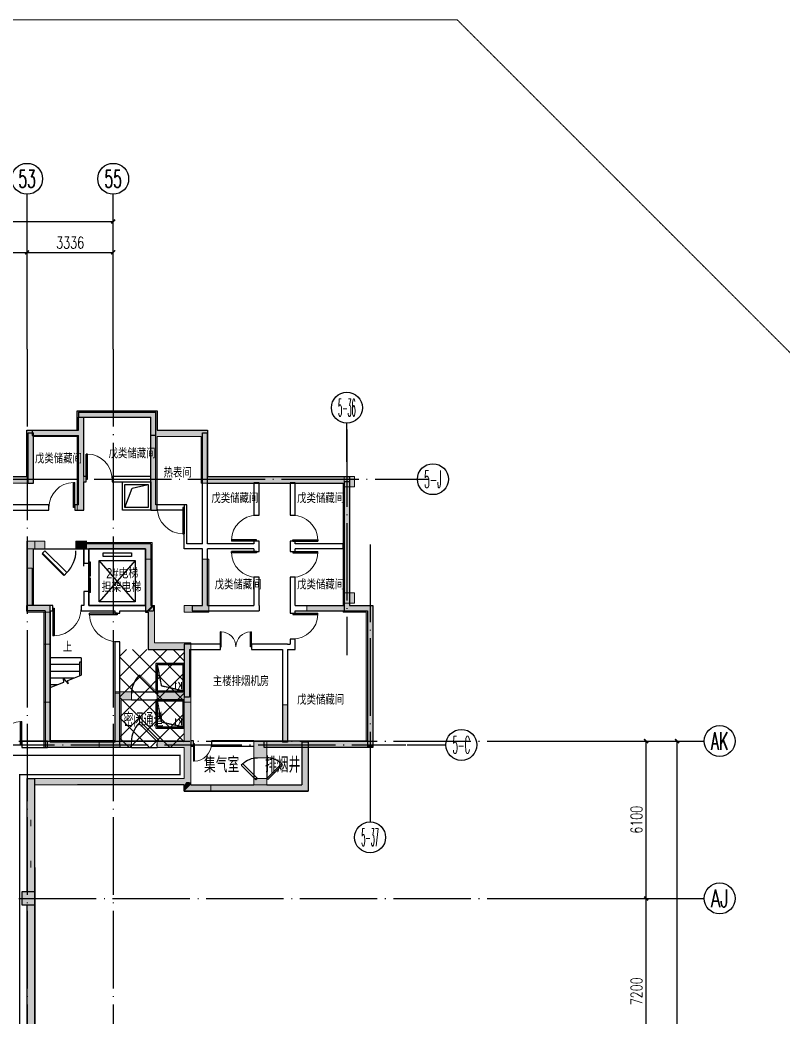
# Model space of a CAD drawing. Extents: x 290727 to 13733020, y 1731457 to 3643100.
# Drawn here: x 716699 to 746276, y 1842024 to 1880676 of the extents above; entities that cross this region are included whole.
import ezdxf
from ezdxf.enums import TextEntityAlignment as Align

# ---------------------------------------------------------------- set-up
doc = ezdxf.new("R2010")
doc.units = 0
doc.header["$LTSCALE"] = 10
for name, pattern in [('ACAD_ISO05W100', [33, 24, -3, 0, -3, 0, -3]), ('DASH', [0.35, 0.25, -0.1]), ('DOTE', [2.42, 2, -0.2, 0.02, -0.2])]:
    doc.linetypes.add(name, pattern=pattern)
doc.layers.get('0').update_dxf_attribs({"linetype": 'CONTINUOUS'})
for name, color, linetype, lineweight in [('_0', 7, 'CONTINUOUS', 15), ('X-人防$0$人防', 210, 'CONTINUOUS', 20), ('人防', 210, 'CONTINUOUS', 20), ('用地红线', 1, 'CONTINUOUS', 13), ('砼墙', 8, 'CONTINUOUS', 35)]:
    doc.layers.add(name, color=color, linetype=linetype, lineweight=lineweight)
for name, color, linetype in [('A-FUR-空调', 181, 'CONTINUOUS'), ('AXIS', 3, 'CONTINUOUS'), ('AXIS_TEXT', 7, 'CONTINUOUS'), ('COLUMN', 9, 'CONTINUOUS'), ('DIM_SYMB', 3, 'CONTINUOUS'), ('DOTE', 8, 'DOTE'), ('EVTR', 2, 'CONTINUOUS'), ('HS-A-门窗洞', 4, 'CONTINUOUS'), ('PUB_HATCH', 8, 'CONTINUOUS'), ('PUB_TEXT', 7, 'CONTINUOUS'), ('STAIR', 2, 'CONTINUOUS'), ('SURFACE', 6, 'CONTINUOUS'), ('WALL', 255, 'CONTINUOUS'), ('WINDOW', 4, 'CONTINUOUS'), ('X-人防$0$PUB_HATCH', 8, 'CONTINUOUS'), ('主楼轴线', 8, 'CONTINUOUS'), ('作业图', 4, 'CONTINUOUS'), ('填充', 8, 'CONTINUOUS'), ('房间名称', 7, 'CONTINUOUS'), ('文字', 4, 'CONTINUOUS'), ('防火分区示意线', 4, 'CONTINUOUS'), ('集水坑', 181, 'DASH'), ('雨水管', 2, 'CONTINUOUS')]:
    doc.layers.add(name, color=color, linetype=linetype)
doc.layers.add('DIM_MODI', color=6, linetype='CONTINUOUS', plot=False)
doc.layers.get('0').off()
doc.styles.add('_TCH_AXIS', font='COMPLEX', dxfattribs={"bigfont": 'GBCBIG'})
doc.styles.add('_TCH_DIM', font='SIMPLEX', dxfattribs={"bigfont": 'GBCBIG'})
doc.styles.add('_TCH_DIM_T3', font='SIMPLEX', dxfattribs={"width": 0.705882, "bigfont": 'GBCBIG'})
doc.styles.add('COMPLEX', font='COMPLEX')
doc.styles.add('HNSJY', font='HNSJY-07', dxfattribs={"width": 0.8, "bigfont": 'HNSJY-HZ'})
doc.dimstyles.new('_TCH_ARCH&&150', dxfattribs={"dimtxt": 446.25, "dimasz": 150, "dimexe": 375, "dimexo": 450, "dimgap": 150, "dimtad": 1, "dimdec": 0, "dimzin": 0, "dimdsep": 46, "dimtxsty": '_TCH_DIM_T3', "dimblk": 'ARCHTICK', "dimcen": 0.09, "dimclrt": 7, "dimazin": 2, "dimtfac": 1, "dimtdec": 0, "dimtix": 1, "dimtmove": 2, "dimatfit": 3, "dimfxl": 1, "dimtolj": 1, "dimtzin": 0, "dimarcsym": 0})

# ---------------------------------------------------------------- blocks, each defined once
blk = doc.blocks.new('_AXISO')
blk.add_circle((0, 0), 0.5)
at = {"layer": 'AXIS_TEXT', "style": 'COMPLEX', "width": 1.041667}
blk.add_attdef('A', text='', height=0.56, dxfattribs=at).set_placement((-0.25, -0.28), (0.25, -0.28), align=Align.FIT)
blk = doc.blocks.new('_ArchTick')
at = {"color": 0, "linetype": 'ByBlock', "const_width": 0.4}
blk.add_lwpolyline([(-0.5, -0.5), (0.5, 0.5)], dxfattribs=at)
blk = doc.blocks.new('*D81')
at = {"layer": 'AXIS', "color": 0, "linetype": 'Continuous', "lineweight": -2, "transparency": 16777216}
for p, q in [((252741, 112042), (257616, 112042)), ((257241, 15242), (257241, 112042)), ((252741, 15242), (257616, 15242))]:
    blk.add_line(p, q, dxfattribs=at)
at = {"layer": 'AXIS', "color": 0, "linetype": 'Continuous', "lineweight": -2, "transparency": 16777216, "xscale": 150, "yscale": 150, "zscale": 150}
for p, rotation in [((257241, 112042), 90), ((257241, 15242), 270)]:
    blk.add_blockref('_ArchTick', p, dxfattribs=dict(at, rotation=rotation))
at = {"layer": 'AXIS', "color": 7, "linetype": 'Continuous', "transparency": 16777216, "insert": (256868, 63642), "char_height": 446.2, "attachment_point": 5, "rotation": 90, "style": '_TCH_DIM_T3'}
blk.add_mtext('\\A1;96800', dxfattribs=at)
blk = doc.blocks.new('*D97')
at = {"layer": 'AXIS', "color": 0, "linetype": 'Continuous', "lineweight": -2, "transparency": 16777216}
for p, q in [((252741, 105942), (256416, 105942)), ((256041, 98742), (256041, 105942)), ((252741, 98742), (256416, 98742))]:
    blk.add_line(p, q, dxfattribs=at)
at = {"layer": 'AXIS', "color": 0, "linetype": 'Continuous', "lineweight": -2, "transparency": 16777216, "xscale": 150, "yscale": 150, "zscale": 150}
for p, rotation in [((256041, 105942), 90), ((256041, 98742), 270)]:
    blk.add_blockref('_ArchTick', p, dxfattribs=dict(at, rotation=rotation))
at = {"layer": 'AXIS', "color": 7, "linetype": 'Continuous', "transparency": 16777216, "insert": (255668, 102342), "char_height": 446.2, "attachment_point": 5, "rotation": 90, "style": '_TCH_DIM_T3'}
blk.add_mtext('\\A1;7200', dxfattribs=at)
blk = doc.blocks.new('*D98')
at = {"layer": 'AXIS', "color": 0, "linetype": 'Continuous', "lineweight": -2, "transparency": 16777216}
for p, q in [((252741, 112042), (256416, 112042)), ((256041, 105942), (256041, 112042)), ((252741, 105942), (256416, 105942))]:
    blk.add_line(p, q, dxfattribs=at)
at = {"layer": 'AXIS', "color": 0, "linetype": 'Continuous', "lineweight": -2, "transparency": 16777216, "xscale": 150, "yscale": 150, "zscale": 150}
for p, rotation in [((256041, 112042), 90), ((256041, 105942), 270)]:
    blk.add_blockref('_ArchTick', p, dxfattribs=dict(at, rotation=rotation))
at = {"layer": 'AXIS', "color": 7, "linetype": 'Continuous', "transparency": 16777216, "insert": (255668, 108992), "char_height": 446.2, "attachment_point": 5, "rotation": 90, "style": '_TCH_DIM_T3'}
blk.add_mtext('\\A1;6100', dxfattribs=at)
blk = doc.blocks.new('*D135')
at = {"layer": 'AXIS', "color": 0, "linetype": 'Continuous', "lineweight": -2, "transparency": 16777216}
for p, q in [((16384, 127685), (16384, 132560)), ((235384, 127685), (235384, 132560)), ((16384, 132185), (235384, 132185))]:
    blk.add_line(p, q, dxfattribs=at)
at = {"layer": 'AXIS', "color": 0, "linetype": 'Continuous', "lineweight": -2, "transparency": 16777216, "xscale": 150, "yscale": 150, "zscale": 150, "rotation": 180}
blk.add_blockref('_ArchTick', (16384, 132185), dxfattribs=at)
at = {"layer": 'AXIS', "color": 0, "linetype": 'Continuous', "lineweight": -2, "transparency": 16777216, "xscale": 150, "yscale": 150, "zscale": 150}
blk.add_blockref('_ArchTick', (235384, 132185), dxfattribs=at)
at = {"layer": 'AXIS', "color": 7, "linetype": 'Continuous', "transparency": 16777216, "insert": (125884, 132559), "char_height": 446.2, "attachment_point": 5, "style": '_TCH_DIM_T3'}
blk.add_mtext('\\A1;219000', dxfattribs=at)
blk = doc.blocks.new('*D166')
at = {"layer": 'AXIS', "color": 0, "linetype": 'Continuous', "lineweight": -2, "transparency": 16777216}
for p, q in [((224148.64318, 127685.47137), (224148.64318, 131360.47137)), ((232048.64318, 127685.47137), (232048.64318, 131360.47137)), ((224148.64318, 130985.47137), (232048.64318, 130985.47137))]:
    blk.add_line(p, q, dxfattribs=at)
at = {"layer": 'AXIS', "color": 0, "linetype": 'Continuous', "lineweight": -2, "transparency": 16777216, "xscale": 150, "yscale": 150, "zscale": 150, "rotation": 180}
blk.add_blockref('_ArchTick', (224148.64318, 130985.47137), dxfattribs=at)
at = {"layer": 'AXIS', "color": 0, "linetype": 'Continuous', "lineweight": -2, "transparency": 16777216, "xscale": 150, "yscale": 150, "zscale": 150}
blk.add_blockref('_ArchTick', (232048.64318, 130985.47137), dxfattribs=at)
at = {"layer": 'AXIS', "color": 7, "linetype": 'Continuous', "transparency": 16777216, "insert": (228098.64318, 131358.59637), "char_height": 446.25, "attachment_point": 5, "style": '_TCH_DIM_T3'}
blk.add_mtext('\\A1;7900', dxfattribs=at)
blk = doc.blocks.new('*D167')
at = {"layer": 'AXIS', "color": 0, "linetype": 'Continuous', "lineweight": -2, "transparency": 16777216}
for p, q in [((232049, 127685), (232049, 131360)), ((235384, 127685), (235384, 131360)), ((232049, 130985), (235384, 130985))]:
    blk.add_line(p, q, dxfattribs=at)
at = {"layer": 'AXIS', "color": 0, "linetype": 'Continuous', "lineweight": -2, "transparency": 16777216, "xscale": 150, "yscale": 150, "zscale": 150, "rotation": 180}
blk.add_blockref('_ArchTick', (232049, 130985), dxfattribs=at)
at = {"layer": 'AXIS', "color": 0, "linetype": 'Continuous', "lineweight": -2, "transparency": 16777216, "xscale": 150, "yscale": 150, "zscale": 150}
blk.add_blockref('_ArchTick', (235384, 130985), dxfattribs=at)
at = {"layer": 'AXIS', "color": 7, "linetype": 'Continuous', "transparency": 16777216, "insert": (233717, 131359), "char_height": 446.2, "attachment_point": 5, "style": '_TCH_DIM_T3'}
blk.add_mtext('\\A1;3336', dxfattribs=at)
blk = doc.blocks.new('$DorLib2D$00000001')
for p, q in [((0.45, 0.975), (0.5, 0.975)), ((0.45, 0), (0.45, 0.975)), ((0.5, 0), (0.5, 0.975)), ((0.5, 0), (0.45, 0))]:
    blk.add_line(p, q)
at = {"lineweight": 13}
blk.add_arc((0.475, 0), 0.975, 91.4693, 180, dxfattribs=at)
blk = doc.blocks.new('$DorLib2D$00000127')
at = {"color": 0, "linetype": 'Continuous'}
for p, q in [((-0.033, 0.795, -93.75), (-0.533, 0.795, -93.75)), ((-0.533, 0.795, -93.75), (-0.533, 0.69, -93.75)), ((-0.033, 0.795, -93.75), (-0.033, 0.69, -93.75)), ((0.033, 0.795, -93.75), (0.033, 0.69, -93.75)), ((0.533, 0.795, -93.75), (0.033, 0.795, -93.75)), ((0.533, 0.795, -93.75), (0.533, 0.69, -93.75)), ((-0.033, 0.69, -93.75), (-0.533, 0.69, -93.75)), ((0.5, 0.5, -93.75), (-0.5, 0.5, -93.75)), ((0.533, 0.69, -93.75), (0.033, 0.69, -93.75))]:
    blk.add_line(p, q, dxfattribs=at)
blk = doc.blocks.new('$DorLib2D$00000002')
for p, q in [((-0.5, 0), (-0.5, 0.4875)), ((-0.475, 0.4875), (-0.5, 0.4875)), ((-0.475, 0), (-0.475, 0.4875)), ((0.475, 0), (0.475, 0.4875)), ((0.475, 0.4875), (0.5, 0.4875)), ((0.5, 0), (0.5, 0.4875)), ((-0.5, 0), (-0.475, 0)), ((0.5, 0), (0.475, 0))]:
    blk.add_line(p, q)
at = {"lineweight": 13}
for centre, start, end in [((-0.4875, 0), 0, 88.53072), ((0.4875, 0), 91.46928, 180)]:
    blk.add_arc(centre, 0.4875, start, end, dxfattribs=at)
blk = doc.blocks.new('A$C26CF02E8')
at = {"layer": '用地红线', "color": 1, "linetype": 'ACAD_ISO05W100', "ltscale": 0.1}
blk.add_lwpolyline([(15026, 140864), (243102, 140866), (258103, 125865), (258104, 39), (205527, 36), (8170, 25), (26, 25), (26, 10201), (25, 125862)], close=True, dxfattribs=at)
blk = doc.blocks.new('_FZH')
blk.add_lwpolyline([(-0.5, -0.5), (0.5, -0.5), (0.5, 0.5), (-0.5, 0.5)], close=True)
at = {"layer": 'PUB_HATCH'}
blk.add_solid([(-0.5, -0.5), (0.5, -0.5), (-0.5, 0.5), (0.5, 0.5)], dxfattribs=at)
blk = doc.blocks.new('A$C4605627C')
at = {"layer": '雨水管', "color": 2}
blk.add_lwpolyline([(1100, 0), (0, 0), (0, 1100), (1100, 1100)], close=True, dxfattribs=at)
at = {"layer": '雨水管', "color": 2, "linetype": 'DASH'}
blk.add_lwpolyline([(1050, 50), (50, 50), (50, 1050), (1050, 1050)], close=True, dxfattribs=at)
blk.add_lwpolyline([(1050, 1050), (894, 244), (50, 50)], dxfattribs=at)
at = {"layer": 'PUB_TEXT', "color": 6, "style": '_TCH_AXIS', "width": 0.705882}
blk.add_text('K1', height=275.4, dxfattribs=at).set_placement((82, 102))
blk = doc.blocks.new('$DorLib2D$00000086')
for p, q in [((-0.207, 0.857), (-0.136, 0.928)), ((0.5, 0.15), (-0.207, 0.857)), ((0.5, 0.15), (0.571, 0.221))]:
    blk.add_line(p, q)
at = {"const_width": 0.05}
blk.add_lwpolyline([(0.571, 0.221), (-0.136, 0.928)], dxfattribs=at)
blk.add_arc((0.5, 0.15), 1, 135, 180)
blk = doc.blocks.new('$DorLib2D$00000080')
for p, q in [((-0.207, 0.79), (-0.16, 0.838)), ((0.5, 0.083), (-0.207, 0.79)), ((0.547, 0.13), (-0.16, 0.838)), ((0.5, 0.083), (0.547, 0.13))]:
    blk.add_line(p, q)
blk.add_arc((0.5, 0.083), 1, 135, 180)
blk = doc.blocks.new('X-人防$0$$DorLib2D$00000083')
for p, q in [((-0.207, 0.782), (-0.172, 0.817)), ((0.5, 0.075), (-0.207, 0.782)), ((0.5, 0.075), (0.535, 0.11))]:
    blk.add_line(p, q)
at = {"const_width": 0.025}
blk.add_lwpolyline([(0.535, 0.11), (-0.172, 0.817)], dxfattribs=at)
blk.add_arc((0.5, 0.075), 1, 135, 180)
blk = doc.blocks.new('X-人防$0$$DorLib2D$00000079')
for p, q in [((-0.207, 0.807), (-0.151, 0.864)), ((0.5, 0.1), (-0.207, 0.807)), ((0.557, 0.157), (-0.151, 0.864)), ((0.5, 0.1), (0.557, 0.157))]:
    blk.add_line(p, q)
blk.add_arc((0.5, 0.1), 1, 135, 180)
blk = doc.blocks.new('X-人防$0$$DorLib2D$00000087')
for p, q in [((-0.207, 0.895), (-0.119, 0.983)), ((0.5, 0.187), (-0.207, 0.895)), ((0.5, 0.187), (0.588, 0.276))]:
    blk.add_line(p, q)
at = {"const_width": 0.0625}
blk.add_lwpolyline([(0.588, 0.276), (-0.119, 0.983)], dxfattribs=at)
blk.add_arc((0.5, 0.187), 1, 135, 180)
blk = doc.blocks.new('A$C55C93FC2')
at = {"layer": 'AXIS', "linetype": 'Continuous'}
for p, q in [((232048.6, 127235.5), (232048.6, 133235.5)), ((235384.4, 127235.5), (235384.4, 133235.5)), ((252290.8, 112042.4), (258290.8, 112042.4)), ((252290.8, 105942.4), (258290.8, 105942.4))]:
    blk.add_line(p, q, dxfattribs=at)
at = {"layer": 'DOTE', "linetype": 'DOTE', "ltscale": 150}
for p, q in [((232048.6, 127235.5), (232048.6, 82642.4)), ((235384.4, 127235.5), (235384.4, 12200)), ((10299.5, 112042.4), (252290.8, 112042.4)), ((10299.5, 105942.4), (252290.8, 105942.4))]:
    blk.add_line(p, q, dxfattribs=at)
at = {"layer": 'AXIS', "linetype": 'Continuous'}
ref = blk.add_blockref('_AXISO', (232048.6, 133835.5), dxfattribs=dict(at, xscale=1200, yscale=1200, zscale=1200))
ref.add_attrib('A', '53', dxfattribs={"layer": 'AXIS_TEXT', "linetype": 'Continuous', "height": 678.82, "style": '_TCH_AXIS', "width": 0.617647}).set_placement((231709.2, 133496.1), (232388.1, 133496.1), align=Align.FIT)
ref = blk.add_blockref('_AXISO', (235384.4, 133835.5), dxfattribs=dict(at, xscale=1200, yscale=1200, zscale=1200))
ref.add_attrib('A', '55', dxfattribs={"layer": 'AXIS_TEXT', "linetype": 'Continuous', "height": 678.82, "style": '_TCH_AXIS', "width": 0.617647}).set_placement((235045, 133496.1), (235723.8, 133496.1), align=Align.FIT)
ref = blk.add_blockref('_AXISO', (258890.8, 112042.4), dxfattribs=dict(at, xscale=1200, yscale=1200, zscale=1200))
ref.add_attrib('A', 'AK', dxfattribs={"layer": 'AXIS_TEXT', "linetype": 'Continuous', "height": 678.82, "style": '_TCH_AXIS', "width": 0.525}).set_placement((258551.4, 111702.9), (259230.2, 111702.9), align=Align.FIT)
ref = blk.add_blockref('_AXISO', (258890.8, 105942.4), dxfattribs=dict(at, xscale=1200, yscale=1200, zscale=1200))
ref.add_attrib('A', 'AJ', dxfattribs={"layer": 'AXIS_TEXT', "linetype": 'Continuous', "height": 678.82, "style": '_TCH_AXIS', "width": 0.65625}).set_placement((258551.4, 105602.9), (259230.2, 105602.9), align=Align.FIT)
for p1, p2, distance, picture, middle in [((16384.1, 127235.5), (235384.4, 127235.5), 4950, '*D135', (125884.3, 132558.6)), ((224148.6, 127235.5), (232048.6, 127235.5), 3750, '*D166', (228098.6, 131358.6)), ((232048.6, 127235.5), (235384.4, 127235.5), 3750, '*D167', (233716.5, 131358.6)), ((252290.8, 15242.4), (252290.8, 112042.4), -4950, '*D81', (256867.7, 63642.4)), ((252290.8, 105942.4), (252290.8, 112042.4), -3750, '*D98', (255667.7, 108992.4)), ((252290.8, 98742.4), (252290.8, 105942.4), -3750, '*D97', (255667.7, 102342.4))]:
    dim = blk.add_aligned_dim(p1=p1, p2=p2, distance=distance, dimstyle='_TCH_ARCH&&150', dxfattribs=at)
    dim.commit()
    dim.dimension.update_dxf_attribs({"geometry": picture, "text_midpoint": middle})
blk = doc.blocks.new('车库建筑作业图')
at = {"layer": '_0'}
h = blk.add_hatch(color=8, dxfattribs=at)
h.dxf.hatch_style = 1
h.paths.add_polyline_path([(689020, 2238479), (689020, 2238679), (689620, 2238679), (689620, 2245230), (691870, 2245230), (691870, 2248730), (697370, 2248730), (697370, 2250530), (699320, 2250530), (699320, 2251280), (702420, 2251280), (702420, 2250530), (704370, 2250530), (704370, 2248730), (709870, 2248730), (716970, 2248730), (716970, 2250530), (718920, 2250530), (718920, 2251280), (722020, 2251280), (722020, 2250530), (723970, 2250530), (723970, 2248730), (729470, 2248730), (729470, 2243730), (730370, 2243730), (730370, 2238480), (730370, 2238230), (727870, 2238230), (727870, 2236530), (724092, 2236530), (724092, 2236780), (727620, 2236780), (727620, 2238230), (726170, 2238230), (726170, 2238480), (726870, 2238480), (726870, 2239880), (727070, 2239880), (727070, 2238480), (730120, 2238480), (730120, 2243480), (729220, 2243480), (729220, 2243530), (727820, 2243530), (727820, 2243730), (729220, 2243730), (729220, 2248480), (723720, 2248480), (723720, 2250280), (722020, 2250280), (722020, 2247430), (721770, 2247430), (721770, 2251030), (719170, 2251030), (719170, 2247430), (718920, 2247430), (718920, 2250280), (717220, 2250280), (717220, 2248480), (711670, 2248480), (711670, 2247080), (711470, 2247080), (711470, 2248480), (709870, 2248480), (709870, 2247080), (709670, 2247080), (709670, 2248480), (704120, 2248480), (704120, 2250280), (702420, 2250280), (702420, 2247430), (702170, 2247430), (702170, 2251030), (699570, 2251030), (699570, 2247430), (699320, 2247430), (699320, 2250280), (697620, 2250280), (697620, 2248480), (692120, 2248480), (692120, 2244930), (689870, 2244930), (689870, 2238479)])
h.paths.add_polyline_path([(692120, 2244130), (692120, 2243730), (693520, 2243730), (693520, 2243530), (692120, 2243530), (692120, 2243480), (691220, 2243480), (691220, 2240280), (690970, 2240280), (690970, 2243730), (691870, 2243730), (691870, 2244130)], flags=17)
h.paths.add_polyline_path([(699770, 2245930), (701970, 2245930), (701970, 2245930), (702220, 2245930), (702220, 2246130), (699570, 2246130), (699570, 2245530), (699770, 2245530)], flags=17)
h.paths.add_polyline_path([(697320, 2243480), (698270, 2243480), (698270, 2243730), (697570, 2243730), (697570, 2245530), (697320, 2245530)], flags=17)
h.paths.add_polyline_path([(704370, 2245930), (704370, 2246230), (704070, 2246230), (704070, 2245930)], flags=17)
h.paths.add_polyline_path([(711670, 2243730), (711670, 2244130), (711470, 2244130), (711470, 2243530), (713120, 2243530), (713120, 2243730)], flags=17)
h.paths.add_polyline_path([(703470, 2243480), (704370, 2243480), (704370, 2245180), (704170, 2245180), (704170, 2243730), (703470, 2243730)], flags=17)
h.paths.add_polyline_path([(709870, 2243530), (709870, 2244130), (709670, 2244130), (709670, 2243730), (708220, 2243730), (708220, 2243530)], flags=17)
h.paths.add_polyline_path([(716970, 2243480), (717870, 2243480), (717870, 2243730), (717170, 2243730), (717170, 2245180), (716970, 2245180)], flags=17)
h.paths.add_polyline_path([(719370, 2245930), (721570, 2245930), (721570, 2245530), (721770, 2245530), (721770, 2246130), (719120, 2246130), (719120, 2245930)], flags=17)
h.paths.add_polyline_path([(723070, 2243480), (724020, 2243480), (724020, 2245530), (723770, 2245530), (723770, 2243730), (723070, 2243730)], flags=17)
h.paths.add_polyline_path([(717870, 2239980), (717870, 2242230), (717620, 2242230), (717620, 2239980)], flags=17)
h.paths.add_polyline_path([(723320, 2239980), (723320, 2242230), (723070, 2242230), (723070, 2239980)], flags=17)
h.paths.add_polyline_path([(720370, 2240330), (720570, 2240330), (720570, 2238230), (719770, 2238230), (719770, 2238480), (720370, 2238480)], flags=17)
h.paths.add_polyline_path([(717270, 2245930), (717270, 2246230), (716970, 2246230), (716970, 2245930)], flags=17)
h.paths.add_polyline_path([(691370, 2238230), (690970, 2238230), (690970, 2240280), (691220, 2240280), (691220, 2238480), (691370, 2238480)], flags=17)
h.paths.add_polyline_path([(710770, 2238480), (710970, 2238480), (710970, 2238230), (710370, 2238230), (710370, 2238480), (710570, 2238480), (710570, 2239880), (710770, 2239880)], flags=16)
h.paths.add_polyline_path([(706670, 2238230), (707470, 2238230), (707470, 2239880), (707270, 2239880), (707270, 2238480), (706670, 2238480)], flags=16)
h.paths.add_polyline_path([(700770, 2238230), (701570, 2238230), (701570, 2238480), (700970, 2238480), (700970, 2240330), (700770, 2240330)], flags=17)
h.paths.add_polyline_path([(694270, 2238230), (695070, 2238230), (695070, 2238480), (694470, 2238480), (694470, 2239880), (694270, 2239880)], flags=16)
h.paths.add_polyline_path([(703720, 2239980), (703720, 2242230), (703470, 2242230), (703470, 2239980)], flags=17)
h.paths.add_polyline_path([(698270, 2240180), (698270, 2242230), (698020, 2242230), (698020, 2240180)], flags=17)
h.paths.add_polyline_path([(714670, 2238230), (713870, 2238230), (713870, 2239880), (714070, 2239880), (714070, 2238480), (714670, 2238480)], flags=16)
edge = h.paths.add_edge_path(flags=17)
edge.add_line((691220, 2240280), (691220, 2238480))
edge.add_line((691220, 2238480), (691370, 2238480))
edge.add_line((691370, 2238480), (691370, 2238230))
edge.add_line((691370, 2238230), (690970, 2238230))
edge.add_line((690970, 2238230), (690970, 2240280))
edge.add_line((714070, 2238480), (714070, 2239880))
edge.add_line((714070, 2239880), (713870, 2239880))
edge.add_line((713870, 2239880), (713870, 2238230))
edge.add_line((713870, 2238230), (714670, 2238230))
h = blk.add_hatch(color=256, dxfattribs=at)
h.dxf.hatch_style = 1
h.paths.add_polyline_path([(710070, 2248718), (710070, 2248318), (709670, 2248318), (709670, 2248718)])
h.paths.add_polyline_path([(729670, 2248737), (729670, 2248337), (729270, 2248337), (729270, 2248737)])
h.paths.add_polyline_path([(729670, 2243830), (729670, 2244230), (729270, 2244230), (729270, 2243830)])
h.paths.add_polyline_path([(710420, 2238730), (710420, 2238230), (710920, 2238230), (710920, 2238730)])
h.paths.add_polyline_path([(700470, 2238730), (700470, 2238230), (700970, 2238230), (700970, 2238730)])
h.paths.add_polyline_path([(694270, 2238730), (694270, 2238230), (694770, 2238230), (694770, 2238730)])
h.paths.add_polyline_path([(690720, 2238730), (690720, 2238230), (691220, 2238230), (691220, 2238730)])
at = {"layer": 'PUB_HATCH', "linetype": 'Continuous'}
for points in [[(718970, 2251030), (721770, 2251030), (721970, 2251230), (718970, 2251230)], [(721970, 2250330), (721970, 2251230), (721770, 2251030), (721770, 2250330)], [(723770, 2248530), (723770, 2248630), (723770, 2248430)], [(729270, 2248530), (729270, 2243530), (729470, 2243730), (729470, 2248530)], [(721820, 2243731), (721570, 2243481), (721670, 2243481), (721920, 2243731)], [(729470, 2243730), (729270, 2243530), (730170, 2243530), (730370, 2243730)], [(730370, 2243730), (730170, 2243530), (730170, 2238330), (730370, 2238330)], [(727620, 2238431), (727620, 2236781), (727870, 2236531), (727870, 2238431)], [(730370, 2238330), (730170, 2238330), (730170, 2238230), (730370, 2238230)], [(716977, 2232630), (717277, 2232630), (717277, 2237029), (716977, 2237029)], [(723320, 2236781), (723070, 2236531), (726020, 2236531), (726020, 2236697), (725770, 2236781)], [(726020, 2236697), (726020, 2236531), (727870, 2236531), (727620, 2236781), (726270, 2236781)], [(717277, 2232130), (716977, 2232130), (716977, 2225455), (717277, 2225455)]]:
    blk.add_hatch(color=256, dxfattribs=at).paths.add_polyline_path(points)
at = {"layer": 'X-人防$0$PUB_HATCH'}
for points in [[(716969, 2243481), (717219, 2243731), (717219, 2245931), (716969, 2246231)], [(717219, 2245931), (717669, 2245931), (717669, 2246231), (716969, 2246231)], [(719293, 2246231), (718869, 2246231), (718869, 2245931), (719293, 2245931), (719299, 2246014)], [(719296, 2246031), (719302, 2245931), (721570, 2245931), (721820, 2246181), (719302, 2246181)], [(721570, 2243481), (721820, 2243731), (721820, 2246181), (721570, 2245931)], [(717219, 2243731), (716969, 2243481), (717620, 2243481), (717870, 2243731)], [(717620, 2238231), (717870, 2238481), (717870, 2243731), (717620, 2243481)], [(721670, 2242031), (721920, 2242281), (721920, 2243731), (721670, 2243481)], [(721920, 2242281), (721670, 2242031), (723070, 2242031), (723320, 2242281)], [(723320, 2242281), (723070, 2242031), (723070, 2240381), (723153, 2240230), (723320, 2240230)], [(720620, 2240081), (721020, 2240081), (721020, 2240381), (720370, 2240381)], [(720503, 2238397), (720620, 2238481), (720620, 2240081), (720370, 2240381), (720370, 2238481)], [(723070, 2240381), (722020, 2240381), (722020, 2240081), (723070, 2240081), (723153, 2240230)], [(723153, 2240230), (723070, 2240081), (723070, 2238481), (723153, 2238347), (723320, 2238331), (723320, 2240230)], [(717870, 2238481), (717620, 2238231), (720520, 2238231), (720503, 2238397), (720370, 2238481)], [(720520, 2238231), (721020, 2238231), (721020, 2238481), (720620, 2238481), (720503, 2238397)], [(723070, 2238481), (722020, 2238481), (722020, 2238231), (723070, 2238231), (723153, 2238347)], [(723153, 2238347), (723070, 2238231), (723070, 2237030), (723153, 2236897), (723320, 2236880), (723320, 2238331)], [(717277, 2236780), (718677, 2236780), (718794, 2236780), (718777, 2237030), (717277, 2237030)], [(718794, 2236780), (718927, 2236780), (723070, 2236780), (723153, 2236897), (723070, 2237030), (718777, 2237030)], [(723153, 2236897), (723070, 2236780), (723070, 2236531), (723320, 2236781), (723320, 2236880)]]:
    blk.add_hatch(color=256, dxfattribs=at).paths.add_polyline_path(points)
at = {"layer": 'X-人防$0$PUB_HATCH', "linetype": 'Continuous'}
for points in [[(725770, 2238481), (725770, 2237831), (726270, 2237831), (726270, 2238481)], [(726270, 2236781), (726270, 2237031), (725770, 2237031), (725770, 2236781), (726020, 2236697)]]:
    blk.add_hatch(color=256, dxfattribs=at).paths.add_polyline_path(points)
at = {"layer": '填充', "linetype": 'Continuous'}
h = blk.add_hatch(dxfattribs=at)
h.set_pattern_fill('ANSI37', color=256, scale=350, style=0)
h.set_pattern_definition([(45, (0, 0), (-392.8862, 392.8862), []), (135, (0, 0), (-392.8862, -392.8862), [])])
h.paths.add_polyline_path([(723070, 2242030), (720570, 2242030), (720570, 2238230), (723070, 2238230)])
at = {"layer": 'A-FUR-空调'}
blk.add_lwpolyline([(721570, 2245930), (719370, 2245930), (719370, 2243730), (721570, 2243730)], close=True, dxfattribs=at)
at = {"layer": 'AXIS', "linetype": 'Continuous'}
for p, q in [((729370, 2249301), (729370, 2250801)), ((729370, 2249301), (729370, 2250801)), ((730605, 2248630), (732105, 2248630)), ((730605, 2248630), (732105, 2248630)), ((731708, 2238330), (733208, 2238330)), ((730270, 2236845), (730270, 2235345))]:
    blk.add_line(p, q, dxfattribs=at)
at = {"layer": 'DIM_MODI', "linetype": 'Continuous'}
for p, q in [((718920, 2250530), (718920, 2251280)), ((718920, 2251280), (722020, 2251280)), ((722020, 2251280), (722020, 2250530)), ((716970, 2248730), (716970, 2250530)), ((716970, 2250530), (718920, 2250530)), ((722020, 2250530), (723970, 2250530)), ((723970, 2250530), (723970, 2248730)), ((704370, 2248730), (716970, 2248730)), ((723970, 2248730), (729470, 2248730)), ((729470, 2248730), (729470, 2243730)), ((729470, 2243730), (730370, 2243730)), ((730370, 2243730), (730370, 2238230)), ((730370, 2238230), (727870, 2238230)), ((727870, 2238230), (727870, 2236530)), ((723070, 2236779), (718927, 2236779)), ((723070, 2236530), (723070, 2236779)), ((727870, 2236530), (723070, 2236530)), ((717277, 2233580), (717277, 2208681))]:
    blk.add_line(p, q, dxfattribs=at)
at = {"layer": 'DIM_SYMB'}
blk.add_lwpolyline([(718470, 2241830, 0, 0, 0), (718470, 2241220, 80, 0, 0), (718470, 2240920, 0, 0, 0)], format="xyseb", dxfattribs=at)
at = {"layer": 'EVTR'}
for p, q in [((719920, 2245630), (719920, 2245780)), ((719920, 2245780), (721020, 2245780)), ((721020, 2245780), (721020, 2245630)), ((719770, 2243880), (719770, 2245480)), ((719770, 2245480), (721170, 2245480)), ((721170, 2245480), (719770, 2243880)), ((721170, 2243880), (719770, 2245480)), ((721020, 2245630), (719920, 2245630)), ((721170, 2245480), (721170, 2243880)), ((721170, 2243880), (719770, 2243880))]:
    blk.add_line(p, q, dxfattribs=at)
at = {"layer": 'HS-A-门窗洞'}
for p, q in [((725770, 2237831), (725770, 2237031)), ((726270, 2237831), (726270, 2237031))]:
    blk.add_line(p, q, dxfattribs=at)
at = {"layer": 'STAIR'}
for p, q in [((717870, 2241700), (717870, 2240550)), ((719070, 2241700), (717870, 2241700)), ((719010, 2241440), (717870, 2241440)), ((719010, 2241540), (719010, 2241005)), ((719070, 2241540), (719010, 2241540)), ((719070, 2241700), (719070, 2241540)), ((719070, 2241540), (719070, 2241029)), ((719070, 2241540), (719070, 2241029)), ((719010, 2241180), (717870, 2241180)), ((718554, 2240823), (719070, 2241029)), ((718796, 2240920), (717870, 2240920)), ((717870, 2240550), (718405, 2240764)), ((718145, 2240660), (717870, 2240660)), ((718405, 2240764), (718389, 2240898)), ((718389, 2240898), (718569, 2240697)), ((718569, 2240697), (718554, 2240823))]:
    blk.add_line(p, q, dxfattribs=at)
at = {"layer": 'SURFACE'}
for points in [[(723970, 2248480), (729220, 2248480)], [(726595, 2248480), (729220, 2248480)]]:
    blk.add_lwpolyline(points, dxfattribs=at)
at = {"layer": 'WALL', "linetype": 'Continuous'}
for p, q in [((718970, 2251230), (721970, 2251230)), ((718970, 2251230), (718970, 2251030)), ((721970, 2250330), (721970, 2251230)), ((718970, 2251030), (721770, 2251030)), ((718970, 2250526), (718970, 2251030)), ((719170, 2250426), (719170, 2251030)), ((721770, 2250330), (721770, 2251030)), ((717020, 2248480), (717020, 2250426)), ((717020, 2250426), (717220, 2250426)), ((717170, 2250526), (718970, 2250526)), ((717170, 2250526), (717170, 2250326)), ((717170, 2250326), (718970, 2250326)), ((717220, 2248480), (717220, 2250426)), ((718970, 2248630), (718970, 2250326)), ((719170, 2248730), (719170, 2250426)), ((721770, 2250330), (721970, 2250330)), ((721770, 2247430), (721770, 2250330)), ((721970, 2247630), (721970, 2250330)), ((723770, 2248530), (723770, 2250428)), ((723770, 2250428), (723970, 2250428)), ((723970, 2248530), (723970, 2250428)), ((717020, 2248480), (717220, 2248480)), ((718970, 2247630), (718970, 2248630)), ((719270, 2248730), (719170, 2248730)), ((719170, 2248530), (719270, 2248530)), ((719170, 2247430), (719170, 2248530)), ((719270, 2248530), (719270, 2248730)), ((721770, 2248730), (720270, 2248730)), ((720270, 2248730), (720270, 2248530)), ((720270, 2248530), (721770, 2248530)), ((721770, 2248530), (721770, 2248730)), ((723770, 2248630), (723770, 2248630)), ((723770, 2248430), (723770, 2248630)), ((723770, 2246130), (723770, 2248530)), ((723770, 2248430), (723770, 2248430)), ((723970, 2246130), (723970, 2248530)), ((729270, 2248530), (729270, 2243530)), ((729470, 2248530), (729270, 2248530)), ((729470, 2248530), (729470, 2243730)), ((717820, 2247630), (714670, 2247630)), ((717820, 2247430), (717820, 2247630)), ((718970, 2247630), (718820, 2247630)), ((718820, 2247630), (718820, 2247430)), ((722020, 2247630), (721970, 2247630)), ((722020, 2247430), (722020, 2247630)), ((723170, 2247630), (723070, 2247630)), ((723070, 2247630), (723070, 2247430)), ((714670, 2247430), (717820, 2247430)), ((718820, 2247430), (719170, 2247430)), ((721770, 2247430), (722020, 2247430)), ((719170, 2245255), (719170, 2246130)), ((719170, 2246130), (719170, 2245380)), ((721770, 2246130), (719170, 2246130)), ((721770, 2246130), (721770, 2243730)), ((719370, 2245380), (719370, 2245930)), ((721570, 2245930), (719370, 2245930)), ((721570, 2245930), (721570, 2243730)), ((723770, 2243730), (723770, 2245930)), ((723970, 2243730), (723970, 2245930)), ((719170, 2245380), (719370, 2245380)), ((719370, 2244280), (719170, 2244280)), ((719170, 2244280), (719170, 2243730)), ((719370, 2243730), (719370, 2244280)), ((717770, 2243730), (716970, 2243730)), ((716970, 2243530), (716970, 2243730)), ((717970, 2243730), (717770, 2243730)), ((717970, 2243530), (717970, 2243730)), ((719170, 2243730), (719070, 2243730)), ((719070, 2243730), (719070, 2243530)), ((721570, 2243730), (719370, 2243730)), ((719370, 2243730), (720470, 2243730)), ((720470, 2243730), (721570, 2243730)), ((721770, 2243730), (721870, 2243730)), ((721820, 2243731), (721920, 2243731)), ((721870, 2243730), (721870, 2243530)), ((729470, 2243730), (730370, 2243730)), ((730370, 2243730), (730370, 2238330)), ((717670, 2243530), (716970, 2243530)), ((717670, 2243530), (717670, 2238230)), ((717870, 2243530), (717870, 2238430)), ((717870, 2243530), (717970, 2243530)), ((719070, 2243530), (719270, 2243530)), ((719270, 2243530), (720370, 2243530)), ((720370, 2243530), (720370, 2243430)), ((720370, 2243430), (720570, 2243430)), ((720570, 2243430), (720570, 2243530)), ((720570, 2243530), (721670, 2243530)), ((721570, 2243481), (721670, 2243481)), ((721670, 2243530), (721870, 2243530)), ((729270, 2243530), (730170, 2243530)), ((730170, 2243530), (730170, 2238330)), ((720570, 2242330), (720370, 2242330)), ((720370, 2242330), (720370, 2238430)), ((720570, 2238330), (720570, 2242330)), ((723070, 2242230), (723070, 2242130)), ((723270, 2242230), (723070, 2242230)), ((723270, 2242230), (723270, 2242230)), ((726870, 2242230), (726870, 2242230)), ((727070, 2242230), (726870, 2242230)), ((727070, 2242230), (727070, 2242230)), ((723070, 2242130), (723070, 2240180)), ((723270, 2242030), (723270, 2240180)), ((726870, 2242030), (726870, 2238430)), ((727070, 2242030), (727070, 2238430)), ((723270, 2240180), (723070, 2240180)), ((717770, 2238480), (716770, 2238480)), ((716770, 2238480), (716770, 2238230)), ((717770, 2238230), (717770, 2238480)), ((720370, 2238430), (717870, 2238430)), ((720570, 2238330), (720570, 2238230)), ((723420, 2238481), (723320, 2238481)), ((723320, 2238481), (723320, 2238281)), ((723420, 2238281), (723420, 2238481)), ((725770, 2238481), (724120, 2238481)), ((724120, 2238481), (724120, 2238281)), ((730170, 2238480), (726170, 2238480)), ((726170, 2238230), (726170, 2238480)), ((727070, 2238430), (726870, 2238430)), ((727620, 2238431), (727620, 2236781)), ((727870, 2238431), (727620, 2238431)), ((727870, 2238431), (727870, 2236531)), ((730170, 2238330), (730170, 2238230)), ((730370, 2238330), (730370, 2238230)), ((716770, 2238230), (717770, 2238230)), ((720370, 2238230), (717670, 2238230)), ((720370, 2238230), (720370, 2238230)), ((720570, 2238230), (720370, 2238230)), ((723320, 2238281), (723420, 2238281)), ((724120, 2238281), (725770, 2238281)), ((730170, 2238230), (726170, 2238230)), ((730370, 2238230), (730170, 2238230)), ((716977, 2232630), (716977, 2237029)), ((716977, 2237029), (717277, 2237029)), ((717277, 2232630), (717277, 2237029)), ((723320, 2236781), (725770, 2236781)), ((726270, 2236781), (727620, 2236781)), ((723070, 2236531), (726020, 2236531)), ((726020, 2236531), (727870, 2236531)), ((716977, 2225455), (716977, 2232130)), ((717277, 2225455), (717277, 2232130))]:
    blk.add_line(p, q, dxfattribs=at)
at = {"layer": 'WALL'}
for p, q in [((725770, 2248488), (725770, 2247230)), ((725970, 2248488), (725770, 2248488)), ((725970, 2247230), (725970, 2248488)), ((727170, 2248488), (727170, 2247230)), ((727370, 2248488), (727170, 2248488)), ((727370, 2247230), (727370, 2248488)), ((723170, 2246130), (723170, 2247630)), ((723070, 2245930), (723070, 2247430)), ((725770, 2247230), (725970, 2247230)), ((727170, 2247230), (727370, 2247230)), ((723770, 2246130), (723170, 2246130)), ((725770, 2246130), (723970, 2246130)), ((725970, 2246230), (725770, 2246230)), ((725770, 2246230), (725770, 2246130)), ((725970, 2246030), (725970, 2246230)), ((727370, 2246230), (727170, 2246230)), ((727170, 2246230), (727170, 2246030)), ((727370, 2246130), (727370, 2246230)), ((729220, 2246130), (727370, 2246130)), ((729220, 2245930), (729220, 2246130)), ((723770, 2245930), (723070, 2245930)), ((725770, 2245930), (723970, 2245930)), ((725770, 2245930), (725770, 2245830)), ((725770, 2245830), (725970, 2245830)), ((725970, 2245830), (725970, 2246030)), ((727170, 2246030), (727170, 2245830)), ((727170, 2245830), (727370, 2245830)), ((729220, 2245930), (727370, 2245930)), ((727370, 2245830), (727370, 2245930)), ((725970, 2244830), (725770, 2244830)), ((725770, 2244830), (725770, 2243730)), ((725970, 2243730), (725970, 2244830)), ((727370, 2244830), (727170, 2244830)), ((727170, 2244830), (727170, 2243630)), ((727370, 2243730), (727370, 2244830)), ((723370, 2243730), (723770, 2243730)), ((723370, 2243730), (723370, 2243530)), ((723970, 2243730), (725770, 2243730)), ((725970, 2243730), (725970, 2243730)), ((725970, 2243730), (725970, 2243530)), ((727370, 2243730), (729270, 2243730)), ((723370, 2243530), (723870, 2243530)), ((723870, 2243530), (725870, 2243530)), ((725870, 2243530), (725970, 2243530)), ((727170, 2243630), (727170, 2243430)), ((727170, 2243430), (727370, 2243430)), ((727370, 2243530), (729270, 2243530)), ((727370, 2243430), (727370, 2243530)), ((724470, 2242230), (723270, 2242230)), ((724470, 2242030), (724470, 2242230)), ((726870, 2242230), (725670, 2242230)), ((725670, 2242230), (725670, 2242030)), ((727070, 2242230), (727170, 2242230)), ((727370, 2242430), (727170, 2242430)), ((727170, 2242430), (727170, 2242230)), ((727370, 2242030), (727370, 2242430)), ((723270, 2242030), (724470, 2242030)), ((725670, 2242030), (726870, 2242030)), ((727070, 2242030), (727370, 2242030))]:
    blk.add_line(p, q, dxfattribs=at)
at = {"layer": 'WINDOW', "linetype": 'Continuous'}
for p, q in [((723070, 2247630), (722020, 2247630)), ((723070, 2247430), (722020, 2247430))]:
    blk.add_line(p, q, dxfattribs=at)
at = {"layer": 'WINDOW', "color": 7}
for p, q in [((721020, 2240381, 0), (722020, 2240381, 0)), ((721020, 2240081, 0), (722020, 2240081, 0))]:
    blk.add_line(p, q, dxfattribs=at)
at = {"layer": 'WINDOW', "color": 0}
for p, q in [((721020, 2238481), (722020, 2238481)), ((721020, 2238231), (722020, 2238231))]:
    blk.add_line(p, q, dxfattribs=at)
at = {"layer": 'X-人防$0$人防', "color": 210}
for p, q in [((716969, 2243481), (716969, 2246231)), ((717669, 2246231), (716969, 2246231)), ((717669, 2245931), (717669, 2246231)), ((719293, 2246231), (718869, 2246231)), ((718869, 2246231), (718869, 2245931)), ((719302, 2246181), (721820, 2246181)), ((721820, 2243731), (721820, 2246181)), ((717219, 2243731), (717219, 2245931)), ((717219, 2245931), (717669, 2245931)), ((718869, 2245931), (719293, 2245931)), ((719302, 2245931), (721570, 2245931)), ((721570, 2243481), (721570, 2245931)), ((717219, 2243731), (717870, 2243731)), ((717870, 2238481), (717870, 2243731)), ((721920, 2242281), (721920, 2243731)), ((716969, 2243481), (717620, 2243481)), ((717620, 2238231), (717620, 2243481)), ((721670, 2242031), (721670, 2243481)), ((721920, 2242281), (723320, 2242281)), ((723320, 2242281), (723320, 2240230)), ((721670, 2242031), (723070, 2242031)), ((723070, 2242031), (723070, 2240381)), ((721020, 2240381), (720370, 2240381)), ((720370, 2238481), (720370, 2240381)), ((721020, 2240081), (721020, 2240381)), ((723070, 2240381), (722020, 2240381)), ((722020, 2240381), (722020, 2240081)), ((720620, 2240081), (721020, 2240081)), ((720620, 2238481), (720620, 2240081)), ((722020, 2240081), (723070, 2240081)), ((723070, 2240081), (723070, 2238481)), ((723320, 2240230), (723320, 2238331)), ((717870, 2238481), (720370, 2238481)), ((721020, 2238481), (720620, 2238481)), ((721020, 2238231), (721020, 2238481)), ((723070, 2238481), (722020, 2238481)), ((722020, 2238481), (722020, 2238231)), ((723320, 2238331), (723320, 2236880)), ((717620, 2238231), (720520, 2238231)), ((720520, 2238231), (721020, 2238231)), ((722020, 2238231), (723070, 2238231)), ((723070, 2238231), (723070, 2237030)), ((717277, 2237030), (718777, 2237030)), ((717277, 2237030), (717277, 2236780)), ((717277, 2236780), (718677, 2236780)), ((718676, 2236780, -2), (723070, 2236780)), ((718777, 2237030), (723070, 2237030)), ((723070, 2236780), (723070, 2236531)), ((723320, 2236880), (723320, 2236781))]:
    blk.add_line(p, q, dxfattribs=at)
at = {"layer": 'X-人防$0$人防', "color": 6, "linetype": 'Continuous'}
for p, q in [((725770, 2238481), (725770, 2237831)), ((726270, 2238481), (725770, 2238481)), ((726270, 2237831), (726270, 2238481)), ((725770, 2237831), (726270, 2237831)), ((726270, 2237031), (725770, 2237031)), ((725770, 2237031), (725770, 2236781)), ((726270, 2236781), (726270, 2237031))]:
    blk.add_line(p, q, dxfattribs=at)
at = {"layer": '主楼轴线', "linetype": 'DOTE', "ltscale": 150}
for p, q in [((729370, 2250560), (729370, 2241813)), ((729370, 2250560), (729370, 2241813)), ((690532, 2248630), (732553, 2248630)), ((690532, 2248630), (732553, 2248630)), ((730270, 2246093), (730270, 2235369)), ((689632, 2238330), (731653, 2238330))]:
    blk.add_line(p, q, dxfattribs=at)
at = {"layer": '人防'}
for p, q in [((717126, 2235180), (717126, 2235430)), ((717127, 2233831), (717127, 2233581))]:
    blk.add_line(p, q, dxfattribs=at)
at = {"layer": '文字', "linetype": 'Continuous', "flags": 128}
blk.add_lwpolyline([(721570, 2243481), (721670, 2243481), (721670, 2242031), (723070, 2242031), (723070, 2240380), (720370, 2240381), (720370, 2238481), (717870, 2238481), (717870, 2243731), (717219, 2243731), (717219, 2245931), (721570, 2245931), (721570, 2245869), (721570, 2243481)], dxfattribs=at)
at = {"layer": '用地红线', "color": 1, "linetype": 'ACAD_ISO05W100', "ltscale": 0.1}
blk.add_lwpolyline([(505574, 2266429), (733650, 2266431), (748651, 2251430), (748652, 2125604), (696075, 2125601), (498718, 2125590), (490574, 2125590), (490574, 2135766), (490573, 2251427)], close=True, dxfattribs=at)
at = {"layer": '砼墙', "lineweight": 0}
blk.add_lwpolyline([(709870, 2248730), (716970, 2248730), (716970, 2250530), (718920, 2250530), (718920, 2251280), (722020, 2251280), (722020, 2250530), (723970, 2250530), (723970, 2248730), (729470, 2248730), (729470, 2243730), (730370, 2243730), (730370, 2238480), (730370, 2238480), (730370, 2238230), (727870, 2238230), (727870, 2236530), (724092, 2236530), (724092, 2236780), (727620, 2236780), (727620, 2238230), (726170, 2238230), (726170, 2238480), (726870, 2238480), (726870, 2239880), (727070, 2239880), (727070, 2238480), (730120, 2238480), (730120, 2243480), (729220, 2243480), (729220, 2243530), (727820, 2243530), (727820, 2243730), (729220, 2243730), (729220, 2248480), (723720, 2248480), (723720, 2250280), (722020, 2250280), (722020, 2247430), (721770, 2247430), (721770, 2251030), (719170, 2251030), (719170, 2247430), (718920, 2247430), (718920, 2250280), (717220, 2250280), (717220, 2248480), (711670, 2248480)], dxfattribs=at)
for points in [[(729670, 2248737), (729670, 2248337), (729270, 2248337), (729270, 2248737)], [(717270, 2245930), (717270, 2246230), (716970, 2246230), (716970, 2245930)], [(719370, 2245930), (721570, 2245930), (721570, 2245530), (721770, 2245530), (721770, 2246130), (719120, 2246130), (719120, 2245930), (719370, 2245930)], [(716970, 2243480), (717870, 2243480), (717870, 2243730), (717170, 2243730), (717170, 2245180), (716970, 2245180)], [(729670, 2243830), (729670, 2244230), (729270, 2244230), (729270, 2243830)], [(717870, 2239980), (717870, 2242230), (717620, 2242230), (717620, 2239980)], [(723320, 2239980), (723320, 2242230), (723070, 2242230), (723070, 2239980)], [(720370, 2240330), (720570, 2240330), (720570, 2238230), (719770, 2238230), (719770, 2238480), (720370, 2238480)]]:
    blk.add_lwpolyline(points, close=True, dxfattribs=at)
at = {"layer": '砼墙', "color": 8, "lineweight": 0}
blk.add_lwpolyline([(723070, 2243480), (724020, 2243480), (724020, 2245530), (723770, 2245530), (723770, 2243730), (723070, 2243730)], close=True, dxfattribs=at)
at = {"layer": '防火分区示意线', "color": 5, "linetype": 'DASH', "ltscale": 300, "const_width": 50, "elevation": -2}
blk.add_lwpolyline([(704000, 2243228), (713556, 2243228), (713557, 2237928), (722907, 2237929), (722907, 2237178), (716687, 2237178), (716687, 2213718)], dxfattribs=at)
at = {"layer": '集水坑', "linetype": 'ByBlock'}
blk.add_lwpolyline([(720670, 2248530), (721770, 2248530), (721770, 2247430), (720670, 2247430)], close=True, dxfattribs=at)
at = {"layer": '集水坑', "linetype": 'DASH'}
blk.add_lwpolyline([(720770, 2248430), (721670, 2248430), (721670, 2247530), (720770, 2247530)], close=True, dxfattribs=at)
at = {"layer": '集水坑', "linetype": 'ByBlock'}
blk.add_lwpolyline([(720770, 2247530), (721043, 2248280), (721670, 2248430)], dxfattribs=at)
at = {"layer": 'AXIS', "linetype": 'Continuous'}
ref = blk.add_blockref('_AXISO', (729370, 2251401), dxfattribs=dict(at, xscale=1200, yscale=1200, zscale=1200))
ref.add_attrib('A', '5-36', dxfattribs={"layer": 'AXIS_TEXT', "linetype": 'Continuous', "height": 678.8, "style": '_TCH_AXIS', "width": 0.265823}).set_placement((729031, 2251062), (729710, 2251062), align=Align.FIT)
ref = blk.add_blockref('_AXISO', (729370, 2251401), dxfattribs=dict(at, xscale=1200, yscale=1200, zscale=1200))
ref.add_attrib('A', '5-36', dxfattribs={"layer": 'AXIS_TEXT', "linetype": 'Continuous', "height": 678.8, "style": '_TCH_AXIS', "width": 0.265823}).set_placement((729031, 2251062), (729710, 2251062), align=Align.FIT)
ref = blk.add_blockref('_AXISO', (732705, 2248630), dxfattribs=dict(at, xscale=1200, yscale=1200, zscale=1200))
ref.add_attrib('A', '5-J', dxfattribs={"layer": 'AXIS_TEXT', "linetype": 'Continuous', "height": 678.8, "style": '_TCH_AXIS', "width": 0.368421}).set_placement((732366, 2248290), (733044, 2248290), align=Align.FIT)
ref = blk.add_blockref('_AXISO', (732705, 2248630), dxfattribs=dict(at, xscale=1200, yscale=1200, zscale=1200))
ref.add_attrib('A', '5-J', dxfattribs={"layer": 'AXIS_TEXT', "linetype": 'Continuous', "height": 678.8, "style": '_TCH_AXIS', "width": 0.368421}).set_placement((732366, 2248290), (733044, 2248290), align=Align.FIT)
ref = blk.add_blockref('_AXISO', (733808, 2238330), dxfattribs=dict(at, xscale=1200, yscale=1200, zscale=1200))
ref.add_attrib('A', '5-C', dxfattribs={"layer": 'AXIS_TEXT', "linetype": 'Continuous', "height": 678.8, "style": '_TCH_AXIS', "width": 0.344262}).set_placement((733468, 2237990), (734147, 2237990), align=Align.FIT)
ref = blk.add_blockref('_AXISO', (730270, 2234745), dxfattribs=dict(at, xscale=1200, yscale=1200, zscale=1200))
ref.add_attrib('A', '5-37', dxfattribs={"layer": 'AXIS_TEXT', "linetype": 'Continuous', "height": 678.8, "style": '_TCH_AXIS', "width": 0.265823}).set_placement((729931, 2234406), (730610, 2234406), align=Align.FIT)
at = {"layer": 'COLUMN', "linetype": 'Continuous', "xscale": 500, "yscale": 500, "zscale": 500, "rotation": 270}
blk.add_blockref('_FZH', (717027, 2232380), dxfattribs=at)
at = {"layer": 'HS-A-门窗洞', "yscale": 800}
for name, p, xscale, zscale, rotation in [('$DorLib2D$00000086', (726020, 2237431), -800.0000000000001, 500, 89.99995262157525), ('$DorLib2D$00000080', (726203, 2237431), 800, 100, 269.99995661842)]:
    blk.add_blockref(name, p, dxfattribs=dict(at, xscale=xscale, zscale=zscale, rotation=rotation))
at = {"layer": 'PUB_TEXT', "xscale": -1}
for p in [(723070, 2240382), (723070, 2238980)]:
    blk.add_blockref('A$C4605627C', p, dxfattribs=at)
at = {"layer": 'WINDOW', "linetype": 'Continuous'}
for name, p, xscale, yscale, zscale, rotation in [('$DorLib2D$00000001', (719770, 2248630), -999.9999999999981, 999.9999999999981, 999.9999999999999, 3.288601755530679e-06), ('$DorLib2D$00000001', (718320, 2247530), 1000, 1000, -1000, 359.9998917352402), ('$DorLib2D$00000001', (722545, 2247530), -1050, 1050, -1050, 180.0000032886043), ('$DorLib2D$00000001', (725870, 2246730), -1000, 1000, 1000, 89.9999928904314), ('$DorLib2D$00000001', (727270, 2246730), 1000.000000000002, 1000.000000000002, 1000.000000000002, 269.9999928904314), ('$DorLib2D$00000001', (725870, 2245330), 1000, 1000, -1000, 89.99999289043896), ('$DorLib2D$00000001', (727270, 2245330), -1000.000000000002, 1000.000000000002, -1000.000000000002, 269.9999928904355), ('$DorLib2D$00000001', (718520, 2243630), 1100, 1100, 1100, 180.0000000000889), ('$DorLib2D$00000001', (720470, 2242880), 1100, 1100, -1100, 89.99998167040734), ('$DorLib2D$00000001', (727270, 2242930), -1000.000000000002, 1000.000000000002, -1000.000000000002, 269.9999928904287), ('$DorLib2D$00000002', (725070, 2242130), 1200, 1200, 1200, 359.9999978949878), ('$DorLib2D$00000002', (715870, 2238355), 1800, 1800, -1800, 1.000405113508178e-10), ('$DorLib2D$00000001', (723770, 2238381), 700.0000000000026, 700.0000000000026, 700.0000000000026, 180.0001416170461)]:
    blk.add_blockref(name, p, dxfattribs=dict(at, xscale=xscale, yscale=yscale, zscale=zscale, rotation=rotation))
at = {"layer": 'WINDOW'}
for name, p, xscale, yscale, zscale, rotation in [('X-人防$0$$DorLib2D$00000087', (718269, 2246081), 1200, 1200, -1200, 179.9999961086502), ('$DorLib2D$00000127', (719270, 2244830), 1100, 200, 1100, 270)]:
    blk.add_blockref(name, p, dxfattribs=dict(at, xscale=xscale, yscale=yscale, zscale=zscale, rotation=rotation))
at = {"layer": 'WINDOW', "color": 7, "xscale": 1000, "yscale": 1000, "zscale": 1000, "rotation": 3.974456006309469e-05}
blk.add_blockref('X-人防$0$$DorLib2D$00000083', (721520, 2240231), dxfattribs=at)
at = {"layer": 'WINDOW', "color": 0, "xscale": 1000, "yscale": 1000, "zscale": 1000, "rotation": 3.974456006309469e-05}
blk.add_blockref('X-人防$0$$DorLib2D$00000079', (721520, 2238356), dxfattribs=at)
at = {"layer": '文字', "linetype": 'Continuous'}
for name, p in [('A$C26CF02E8', (490548, 2125565)), ('A$C55C93FC2', (484928, 2126437))]:
    blk.add_blockref(name, p, dxfattribs=at)
at = {"layer": 'PUB_TEXT', "style": '_TCH_DIM'}
for s, height, p in [('上', 357, (718366, 2241935)), ('密闭通道', 536.2, (720712, 2239031, 0))]:
    blk.add_text(s, height=height, dxfattribs=at).set_placement(p)
at = {"layer": '房间名称', "style": 'HNSJY', "width": 0.8}
for s, rotation, p in [('戊类储藏间', 0, (717280, 2249243)), ('戊类储藏间', 0, (720133, 2249442)), ('热表间', 360, (722265, 2248695)), ('戊类储藏间', 360, (724118, 2247705)), ('戊类储藏间', 0, (727442, 2247705)), ('戊类储藏间', 0, (724245, 2244359)), ('戊类储藏间', 0, (727442, 2244359)), ('主楼排烟机房', 0.004, (724175, 2240611)), ('戊类储藏间', 0, (727442, 2239895))]:
    blk.add_text(s, height=350, rotation=rotation, dxfattribs=at).set_placement(p)
for s, p in [('2#电梯', (720040, 2244781)), ('担架电梯', (719865, 2244254))]:
    blk.add_text(s, height=400, dxfattribs=at).set_placement(p)
at = {"layer": '文字', "linetype": 'Continuous', "style": 'HNSJY', "width": 0.8}
for s, p in [('集气室', (723832, 2237257)), ('排烟井', (726195, 2237257))]:
    blk.add_text(s, height=600, dxfattribs=at).set_placement(p)

msp = doc.modelspace()

# ---------------------------------------------------------------- block references
at = {"layer": '作业图', "linetype": 'Continuous'}
msp.add_blockref('车库建筑作业图', (0, -385756), dxfattribs=at)

doc.saveas('drawing.dxf')
